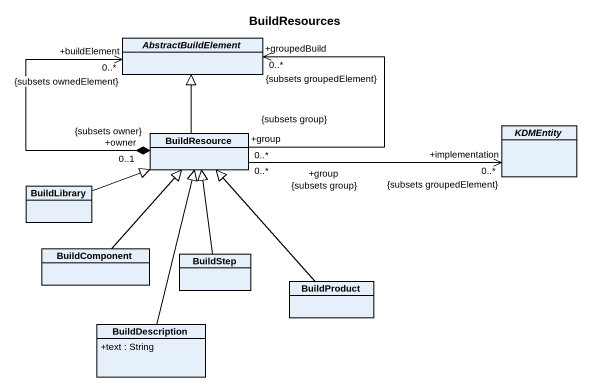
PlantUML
@startuml
title BuildResources
hide circle
hide empty members
skinparam classAttributeIconSize 0
abstract class AbstractBuildElement
class BuildResource
abstract class KDMEntity
class BuildLibrary
class BuildComponent
class BuildStep
class BuildProduct
class BuildDescription {
  +text : String
}
BuildResource "+group\n0..*\n{subsets group}" -up-> "+groupedBuild\n0..*\n{subsets groupedElement}" AbstractBuildElement
BuildResource "+owner\n0..1\n{subsets owner}" *-up-> "+buildElement\n0..*\n{subsets ownedElement}" AbstractBuildElement
BuildResource -up-|> AbstractBuildElement
BuildResource "+group\n0..*\n{subsets group}" -right-> "+implementation\n0..*\n{subsets groupedElement}" KDMEntity
BuildLibrary -right-|> BuildResource
BuildComponent -up-|> BuildResource
BuildStep -up-|> BuildResource
BuildProduct -up-|> BuildResource
BuildDescription -up-|> BuildResource
@enduml
